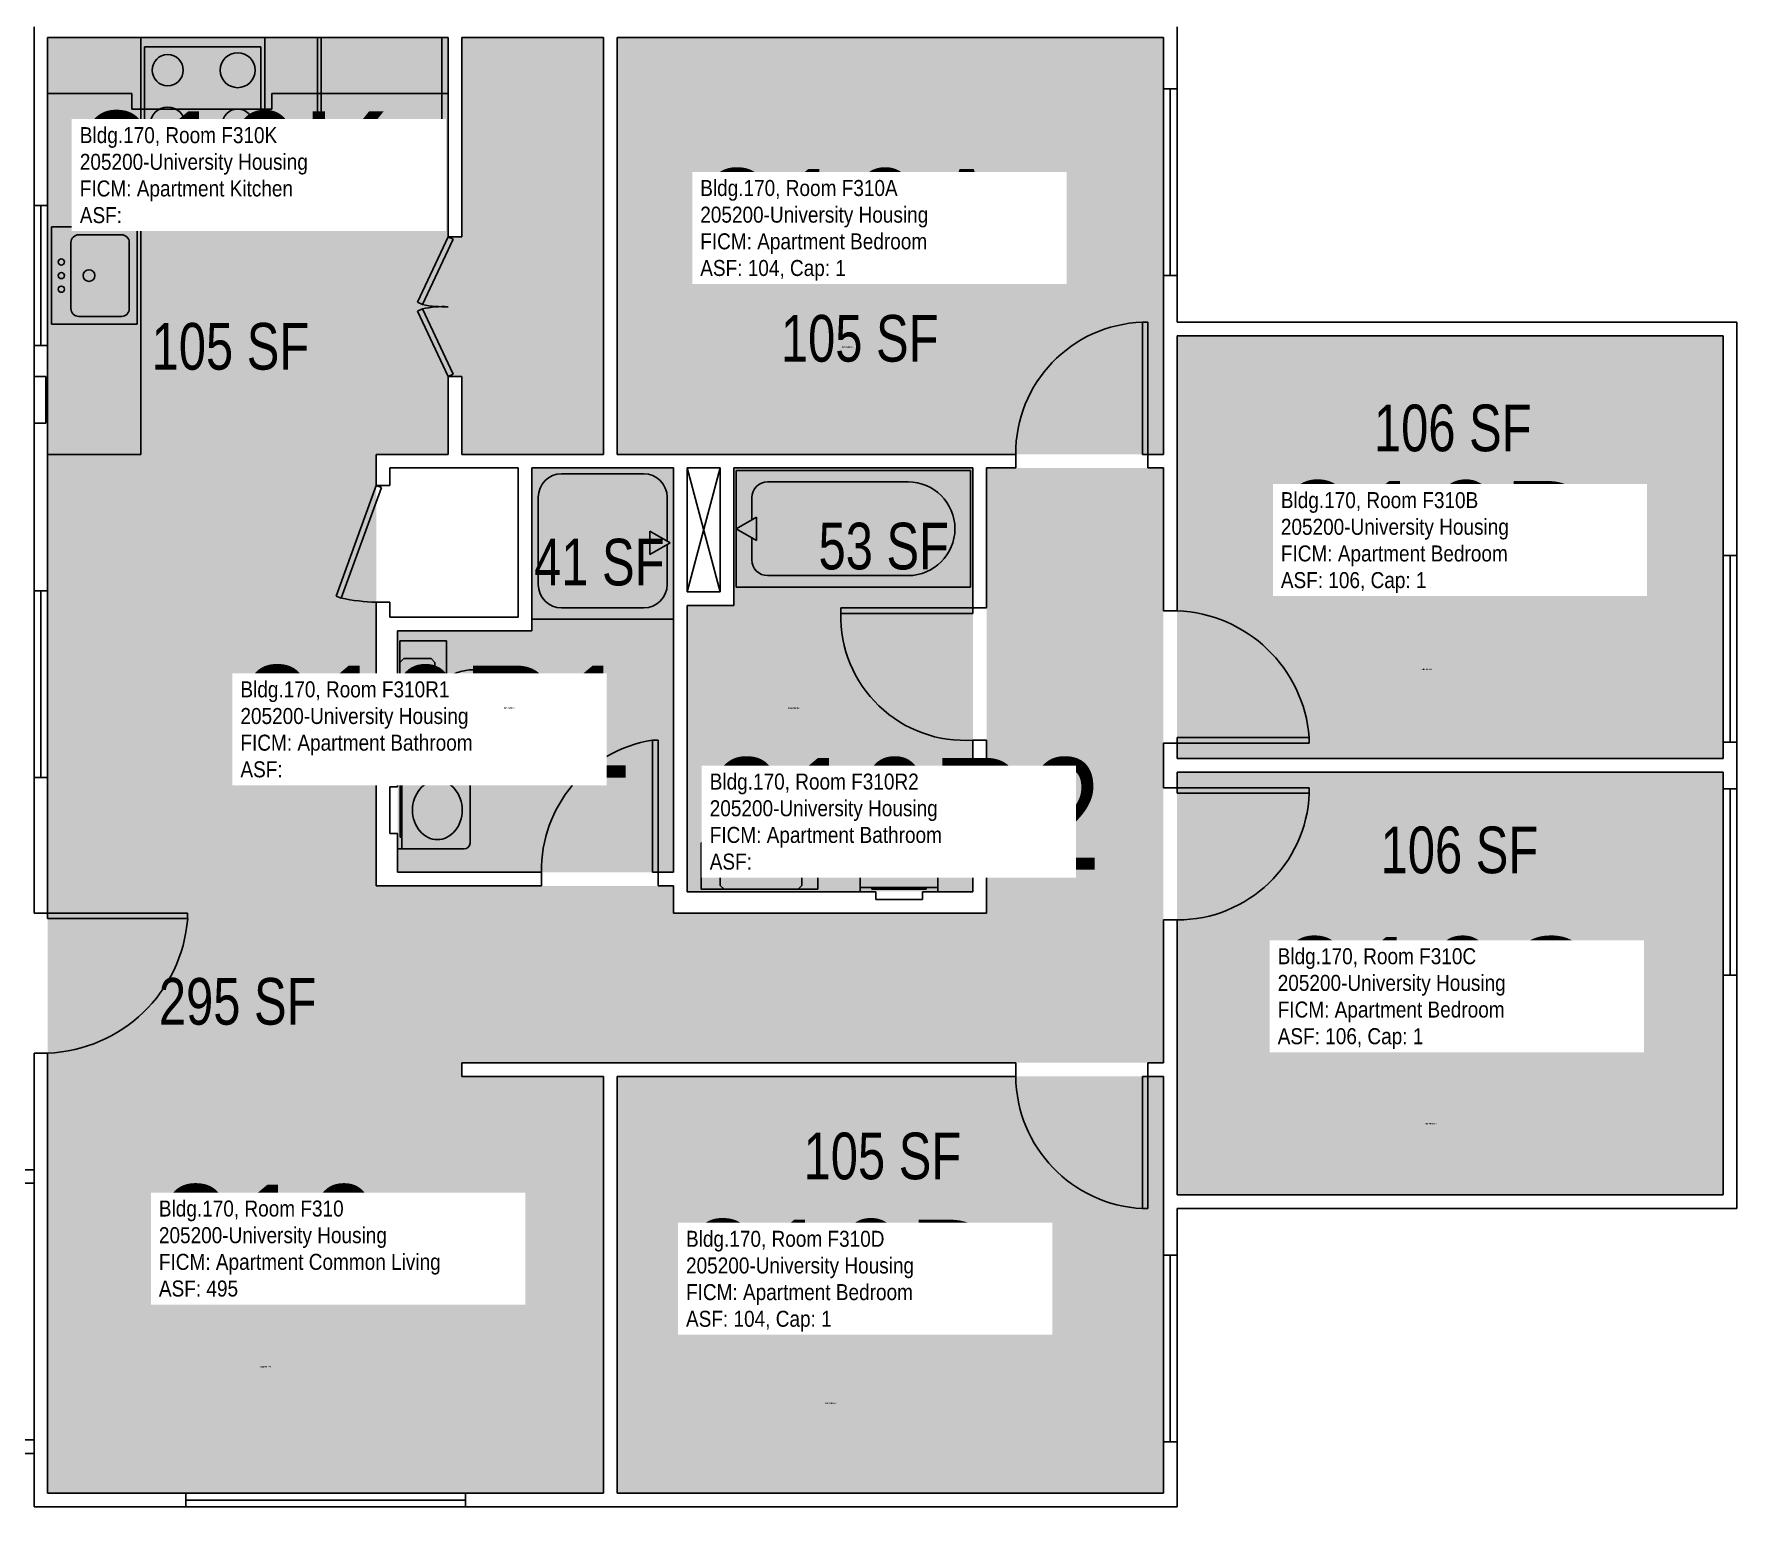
# Model space of a CAD drawing. Header units: inches. Extents: x -56 to 1185, y -144 to 3121.
# Drawn here: x 447.5 to 885.5, y -1.8 to 377.1 of the extents above; entities that cross this region are included whole.
import ezdxf
from ezdxf.enums import TextEntityAlignment as Align

# ---------------------------------------------------------------- set-up
doc = ezdxf.new("R2010")
doc.units = ezdxf.units.IN
doc.header["$LTSCALE"] = 10
doc.header["$MEASUREMENT"] = 0
for name, color, linetype in [('A-DOOR', 2, 'CONTINUOUS'), ('A-FLOR', 3, 'CONTINUOUS'), ('A-GLAZ', 1, 'CONTINUOUS'), ('A-IDEN-RNUM', 7, 'CONTINUOUS'), ('A-IDEN-SNUM', 4, 'CONTINUOUS'), ('A-IDEN-VNUM', 4, 'CONTINUOUS'), ('A-WALL', 5, 'CONTINUOUS'), ('AREA-TEXT', 3, 'CONTINUOUS'), ('P-SANR-FIXT', 2, 'CONTINUOUS'), ('Rooms-Category-Color', 7, 'CONTINUOUS'), ('Rooms-College-Color', 7, 'CONTINUOUS'), ('Rooms-Department-Color', 7, 'CONTINUOUS'), ('Rooms-Division-Color', 7, 'CONTINUOUS'), ('Rooms-Information', 7, 'CONTINUOUS')]:
    doc.layers.add(name, color=color, linetype=linetype)
doc.styles.add('CP_AREA', font='arial.ttf', dxfattribs={"height": 15})
doc.styles.add('CP_ROOMSNUMBER', font='arial.ttf', dxfattribs={"height": 1})
doc.styles.add('CP_ROOMVNUMBER', font='arial.ttf', dxfattribs={"width": 0.85, "height": 0.075})

msp = doc.modelspace()

# ---------------------------------------------------------------- hatches: boundary and pattern name
at = {"layer": 'Rooms-Category-Color', "true_color": 0x728ef3}
for points in [[(594.01, 376.25), (594.01, 269), (557.52, 269), (557.52, 289), (554.01, 289), (554.01, 269), (451.01, 269), (451.01, 376.25), (554.01, 376.25), (554.01, 325), (557.51, 325), (557.51, 376.25)], [(738.02, 269), (738.02, 376.25), (597.52, 376.25), (597.52, 269)], [(741.52, 190.75), (741.52, 299.5), (882.02, 299.5), (882.02, 190.75)], [(738.01, 265.5), (738.01, 112.5), (557.51, 112.5), (557.51, 109), (594.01, 109), (594.01, 1.75), (451.01, 1.75), (451.01, 269), (535.52, 269), (535.52, 158), (612.01, 158), (612.01, 151), (692.51, 150.99), (692.51, 265.5)], [(612.01, 265.5), (612.01, 161.5), (541.02, 161.5), (541.02, 223.63), (575.51, 223.63), (575.51, 265.5)], [(689.01, 265.5), (689.01, 156.62), (615.51, 156.5), (615.52, 230.12), (627.51, 230.12), (627.51, 265.5)], [(741.52, 78.5), (741.52, 187.25), (882.02, 187.25), (882.02, 78.5)], [(597.52, 109), (597.52, 1.75), (738.02, 1.75), (738.02, 109)]]:
    msp.add_hatch(color=171, dxfattribs=at).paths.add_polyline_path(points)
at = {"layer": 'Rooms-College-Color', "true_color": 0xadadad}
for points in [[(594.01, 376.25), (594.01, 269), (557.52, 269), (557.52, 289), (554.01, 289), (554.01, 269), (451.01, 269), (451.01, 376.25), (554.01, 376.25), (554.01, 325), (557.51, 325), (557.51, 376.25)], [(738.02, 269), (738.02, 376.25), (597.52, 376.25), (597.52, 269)], [(741.52, 190.75), (741.52, 299.5), (882.02, 299.5), (882.02, 190.75)], [(738.01, 265.5), (738.01, 112.5), (557.51, 112.5), (557.51, 109), (594.01, 109), (594.01, 1.75), (451.01, 1.75), (451.01, 269), (535.52, 269), (535.52, 158), (612.01, 158), (612.01, 151), (692.51, 150.99), (692.51, 265.5)], [(612.01, 265.5), (612.01, 161.5), (541.02, 161.5), (541.02, 223.63), (575.51, 223.63), (575.51, 265.5)], [(689.01, 265.5), (689.01, 156.62), (615.51, 156.5), (615.52, 230.12), (627.51, 230.12), (627.51, 265.5)], [(741.52, 78.5), (741.52, 187.25), (882.02, 187.25), (882.02, 78.5)], [(597.52, 109), (597.52, 1.75), (738.02, 1.75), (738.02, 109)]]:
    msp.add_hatch(color=253, dxfattribs=at).paths.add_polyline_path(points)
at = {"layer": 'Rooms-Department-Color', "true_color": 0x604aed}
for points in [[(594.01, 376.25), (594.01, 269), (557.52, 269), (557.52, 289), (554.01, 289), (554.01, 269), (451.01, 269), (451.01, 376.25), (554.01, 376.25), (554.01, 325), (557.51, 325), (557.51, 376.25)], [(738.02, 269), (738.02, 376.25), (597.52, 376.25), (597.52, 269)], [(741.52, 190.75), (741.52, 299.5), (882.02, 299.5), (882.02, 190.75)], [(738.01, 265.5), (738.01, 112.5), (557.51, 112.5), (557.51, 109), (594.01, 109), (594.01, 1.75), (451.01, 1.75), (451.01, 269), (535.52, 269), (535.52, 158), (612.01, 158), (612.01, 151), (692.51, 150.99), (692.51, 265.5)], [(612.01, 265.5), (612.01, 161.5), (541.02, 161.5), (541.02, 223.63), (575.51, 223.63), (575.51, 265.5)], [(689.01, 265.5), (689.01, 156.62), (615.51, 156.5), (615.52, 230.12), (627.51, 230.12), (627.51, 265.5)], [(741.52, 78.5), (741.52, 187.25), (882.02, 187.25), (882.02, 78.5)], [(597.52, 109), (597.52, 1.75), (738.02, 1.75), (738.02, 109)]]:
    msp.add_hatch(color=173, dxfattribs=at).paths.add_polyline_path(points)
at = {"layer": 'Rooms-Division-Color', "true_color": 0x604aed}
for points in [[(594.01, 376.25), (594.01, 269), (557.52, 269), (557.52, 289), (554.01, 289), (554.01, 269), (451.01, 269), (451.01, 376.25), (554.01, 376.25), (554.01, 325), (557.51, 325), (557.51, 376.25)], [(738.02, 269), (738.02, 376.25), (597.52, 376.25), (597.52, 269)], [(741.52, 190.75), (741.52, 299.5), (882.02, 299.5), (882.02, 190.75)], [(738.01, 265.5), (738.01, 112.5), (557.51, 112.5), (557.51, 109), (594.01, 109), (594.01, 1.75), (451.01, 1.75), (451.01, 269), (535.52, 269), (535.52, 158), (612.01, 158), (612.01, 151), (692.51, 150.99), (692.51, 265.5)], [(612.01, 265.5), (612.01, 161.5), (541.02, 161.5), (541.02, 223.63), (575.51, 223.63), (575.51, 265.5)], [(689.01, 265.5), (689.01, 156.62), (615.51, 156.5), (615.52, 230.12), (627.51, 230.12), (627.51, 265.5)], [(741.52, 78.5), (741.52, 187.25), (882.02, 187.25), (882.02, 78.5)], [(597.52, 109), (597.52, 1.75), (738.02, 1.75), (738.02, 109)]]:
    msp.add_hatch(color=173, dxfattribs=at).paths.add_polyline_path(points)

# ---------------------------------------------------------------- linework, layer by layer
at = {"layer": 'A-DOOR'}
for p, q in [((554.01, 325), (546.13, 308.15)), ((547.41, 307.55), (555.29, 324.4)), ((555.29, 324.4), (554.01, 325)), ((546.13, 308.15), (547.41, 307.55)), ((546.13, 305.84), (547.41, 306.44)), ((554.01, 289), (546.13, 305.84)), ((547.41, 306.44), (555.29, 289.6)), ((732.6, 303), (732.6, 269)), ((734.01, 303), (732.6, 303)), ((734.01, 269), (734.01, 303)), ((555.29, 289.6), (554.01, 289)), ((732.6, 269), (734.01, 269)), ((535.51, 261), (525.21, 232.52)), ((526.54, 232.04), (536.84, 260.52)), ((536.84, 260.52), (535.51, 261)), ((525.21, 232.52), (526.54, 232.04)), ((655.01, 229.5), (655.01, 228.08)), ((689.01, 229.5), (655.01, 229.5)), ((655.01, 228.08), (689.01, 228.08)), ((689.01, 228.08), (689.01, 229.5)), ((606.6, 195.5), (606.6, 161.5)), ((608.01, 195.5), (606.6, 195.5)), ((608.01, 161.5), (608.01, 195.5)), ((775.51, 196.16), (741.51, 196.16)), ((741.51, 196.16), (741.51, 194.75)), ((741.51, 194.75), (775.51, 194.75)), ((775.51, 194.75), (775.51, 196.16)), ((741.51, 183.25), (775.51, 183.25)), ((741.51, 181.83), (741.51, 183.25)), ((775.51, 181.83), (741.51, 181.83)), ((775.51, 183.25), (775.51, 181.83)), ((606.6, 161.5), (608.01, 161.5)), ((451.01, 151), (487.01, 151)), ((451.01, 149.58), (451.01, 151)), ((487.01, 149.58), (451.01, 149.58)), ((487.01, 151), (487.01, 149.58)), ((732.6, 75), (732.6, 109)), ((732.6, 109), (734.01, 109)), ((734.01, 109), (734.01, 75)), ((734.01, 75), (732.6, 75))]:
    msp.add_line(p, q, dxfattribs=at)
for centre, radius, start, end in [((552.85, 332.67), 25.7, 257.7951, 272.6003), ((552.85, 281.32), 25.7, 87.3997, 102.2049), ((733.78, 269.25), 33.77, 92.005, 180.4328), ((536.44, 277.53), 46.56, 257.7303, 268.8634), ((686.89, 227.31), 31.88, 178.6169, 273.8208), ((740.19, 193.34), 35.43, 4.5723, 87.8654), ((611.86, 162.06), 33.85, 98.9487, 180.9447), ((741.56, 183.23), 33.98, 269.9173, 357.6449), ((449.54, 152.56), 37.6, 272.2523, 355.4481), ((734.39, 109.33), 34.38, 180.5585, 267.0038)]:
    msp.add_arc(centre, radius, start, end, dxfattribs=at)
at = {"layer": 'A-FLOR'}
for p, q in [((624.01, 265.51), (615.51, 233.62)), ((624.01, 233.62), (615.51, 265.5))]:
    msp.add_line(p, q, dxfattribs=at)
at = {"layer": 'A-GLAZ'}
for p, q in [((738.01, 363), (738.01, 315)), ((739.76, 315), (739.76, 363)), ((741.51, 363), (741.51, 315)), ((447.51, 297), (447.51, 333)), ((449.26, 297), (449.26, 333)), ((451.01, 297), (451.01, 333)), ((882.01, 195), (882.01, 243)), ((883.76, 195), (883.76, 243)), ((885.51, 195), (885.51, 243)), ((447.51, 185.87), (447.51, 233.87)), ((449.26, 185.87), (449.26, 233.87)), ((451.01, 185.87), (451.01, 233.87)), ((882.01, 135), (882.01, 183)), ((883.76, 135), (883.76, 183)), ((885.51, 135), (885.51, 183)), ((738.01, 15), (738.01, 63)), ((739.76, 15), (739.76, 63)), ((741.51, 15), (741.51, 63)), ((486.51, 1.75), (558.51, 1.75)), ((486.51, 0), (558.51, 0)), ((486.51, -1.75), (558.51, -1.75))]:
    msp.add_line(p, q, dxfattribs=at)
at = {"layer": 'A-WALL'}
for p, q in [((447.51, 379), (447.51, 333)), ((741.51, 379), (741.51, 363)), ((554.01, 376.25), (451.01, 376.25)), ((451.01, 376.25), (451.01, 333)), ((554.01, 376.25), (554.01, 325)), ((594.01, 376.25), (557.51, 376.25)), ((557.51, 376.25), (557.51, 325)), ((594.01, 376.25), (594.01, 269)), ((738.01, 376.25), (597.51, 376.25)), ((597.51, 376.25), (597.51, 269)), ((738.01, 376.25), (738.01, 363)), ((741.51, 363), (738.01, 363)), ((451.01, 333), (447.51, 333)), ((557.51, 325), (554.01, 325)), ((741.51, 315), (738.01, 315)), ((738.01, 315), (738.01, 302)), ((741.51, 315), (741.51, 303)), ((738.01, 304), (738.01, 269)), ((885.51, 303), (741.51, 303)), ((885.51, 303), (885.51, 243)), ((882.01, 299.5), (741.51, 299.5)), ((741.51, 299.5), (741.51, 228.75)), ((882.01, 299.5), (882.01, 243)), ((451.01, 297), (447.51, 297)), ((447.51, 297), (447.51, 289)), ((451.01, 297), (451.01, 269)), ((447.51, 289), (447.51, 277)), ((450.51, 289), (447.51, 289)), ((450.51, 289), (450.51, 277)), ((557.51, 289), (554.01, 289)), ((554.01, 289), (554.01, 269)), ((557.51, 289), (557.51, 269)), ((447.51, 277), (447.51, 233.87)), ((450.51, 277), (447.51, 277)), ((451.01, 269), (451.01, 233.87)), ((535.51, 261), (535.51, 269)), ((554.01, 269), (535.51, 269)), ((594.01, 269), (557.51, 269)), ((700.01, 269), (597.51, 269)), ((700.01, 269), (700.01, 265.5)), ((734.01, 269), (734.01, 265.5)), ((738.01, 269), (734.01, 269)), ((539.01, 261), (539.01, 265.5)), ((572.01, 265.5), (539.01, 265.5)), ((572.01, 227.12), (572.01, 265.5)), ((575.51, 223.62), (575.51, 265.5)), ((612.01, 265.5), (575.51, 265.5)), ((612.01, 265.5), (612.01, 161.5)), ((615.51, 233.62), (615.51, 265.5)), ((624.01, 265.5), (615.51, 265.5)), ((624.01, 233.62), (624.01, 265.5)), ((627.51, 230.12), (627.51, 265.5)), ((689.01, 265.5), (627.51, 265.5)), ((689.01, 229.5), (689.01, 265.5)), ((692.51, 265.5), (692.51, 229.5)), ((700.01, 265.5), (692.51, 265.5)), ((738.01, 265.5), (734.01, 265.5)), ((738.01, 265.5), (738.01, 228.75)), ((539.01, 261), (535.51, 261)), ((882.01, 243), (885.51, 243)), ((447.51, 233.87), (451.01, 233.87)), ((624.01, 233.62), (615.51, 233.62)), ((539.01, 231), (535.51, 231)), ((535.51, 158), (535.51, 231)), ((539.01, 227.12), (539.01, 231)), ((615.51, 230.12), (615.51, 156.5)), ((627.51, 230.12), (615.51, 230.12)), ((689.01, 229.5), (692.51, 229.5)), ((741.51, 228.75), (738.01, 228.75)), ((539.01, 227.12), (572.01, 227.12)), ((541.01, 183.5), (541.01, 223.62)), ((541.01, 223.62), (575.51, 223.62)), ((689.01, 195.5), (692.51, 195.5)), ((689.01, 156.5), (689.01, 195.5)), ((692.51, 195.5), (692.51, 151)), ((741.51, 194.75), (738.01, 194.75)), ((738.01, 183.25), (738.01, 194.75)), ((741.51, 190.75), (741.51, 194.75)), ((882.01, 195), (882.01, 190.75)), ((882.01, 195), (885.51, 195)), ((885.51, 195), (885.51, 183)), ((882.01, 190.75), (741.51, 190.75)), ((447.51, 185.87), (451.01, 185.87)), ((447.51, 185.87), (447.51, 151)), ((451.01, 185.87), (451.01, 151)), ((741.51, 187.25), (741.51, 183.25)), ((882.01, 187.25), (741.51, 187.25)), ((882.01, 187.25), (882.01, 183)), ((541.01, 183.5), (539.01, 183.5)), ((539.01, 183.5), (539.01, 171.5)), ((741.51, 183.25), (738.01, 183.25)), ((882.01, 183), (885.51, 183)), ((541.01, 171.5), (539.01, 171.5)), ((541.01, 161.5), (541.01, 171.5)), ((535.51, 158), (578.01, 158)), ((541.01, 161.5), (578.01, 161.5)), ((578.01, 161.5), (578.01, 158)), ((608.01, 161.5), (612.01, 161.5)), ((608.01, 161.5), (608.01, 158)), ((612.01, 158), (608.01, 158)), ((612.01, 158), (612.01, 151)), ((615.51, 156.5), (664.01, 156.5)), ((664.01, 156.5), (664.01, 154.5)), ((664.01, 154.5), (676.01, 154.5)), ((689.01, 156.5), (676.01, 156.5)), ((676.01, 156.5), (676.01, 154.5)), ((451.01, 151), (447.51, 151)), ((692.51, 151), (612.01, 151)), ((741.51, 149.25), (738.01, 149.25)), ((738.01, 149.25), (738.01, 112.5)), ((741.51, 149.25), (741.51, 78.5)), ((882.01, 135), (882.01, 78.5)), ((882.01, 135), (885.51, 135)), ((885.51, 135), (885.51, 75)), ((447.51, -1.75), (447.51, 115)), ((451.01, 115), (447.51, 115)), ((451.01, 1.75), (451.01, 115)), ((557.51, 112.5), (557.51, 109)), ((700.01, 112.5), (557.51, 112.5)), ((700.01, 109), (700.01, 112.5)), ((738.01, 112.5), (734.01, 112.5)), ((734.01, 109), (734.01, 112.5)), ((594.01, 109), (557.51, 109)), ((594.01, 109), (594.01, 1.75)), ((597.51, 109), (597.51, 1.75)), ((700.01, 109), (597.51, 109)), ((738.01, 109), (734.01, 109)), ((738.01, 109), (738.01, 76)), ((415.52, 85), (447.51, 85)), ((415.52, 81.5), (447.51, 81.5)), ((738.01, 63), (738.01, 76)), ((882.01, 78.5), (741.51, 78.5)), ((741.51, 63), (741.51, 75)), ((885.51, 75), (741.51, 75)), ((741.51, 63), (738.01, 63)), ((381.52, 15.5), (447.51, 15.5)), ((738.01, 1.75), (738.01, 15)), ((741.51, 15), (738.01, 15)), ((741.51, -1.75), (741.51, 15)), ((381.52, 12), (447.51, 12)), ((486.51, 1.75), (451.01, 1.75)), ((486.51, 1.75), (486.51, -1.75)), ((558.51, 1.75), (558.51, -1.75)), ((594.01, 1.75), (558.51, 1.75)), ((738.01, 1.75), (597.51, 1.75)), ((486.51, -1.75), (447.51, -1.75)), ((741.51, -1.75), (558.51, -1.75))]:
    msp.add_line(p, q, dxfattribs=at)
at = {"layer": 'P-SANR-FIXT'}
for p, q in [((475.01, 376.25), (475.01, 269)), ((475.88, 347.83), (475.88, 373.83)), ((475.88, 373.83), (505.88, 373.83)), ((505.88, 373.83), (505.88, 347.83)), ((506.88, 352.25), (506.88, 376.25)), ((520.39, 352.25), (520.39, 376.25)), ((521.39, 376.25), (521.39, 348.75)), ((552.39, 376.25), (521.39, 376.25)), ((552.39, 348.75), (552.39, 376.25)), ((472.64, 361.83), (451.01, 361.83)), ((472.64, 361.83), (472.64, 357.83)), ((508.64, 361.83), (508.64, 357.83)), ((508.64, 361.83), (554.01, 361.83)), ((508.64, 357.83), (472.64, 357.83)), ((520.39, 352.25), (506.88, 352.25)), ((521.39, 351), (552.39, 351)), ((505.88, 347.83), (475.88, 347.83)), ((521.39, 348.75), (552.39, 348.75)), ((452.01, 302.5), (452.01, 327.5)), ((452.01, 327.5), (474.01, 327.5)), ((459.01, 325.5), (470.01, 325.5)), ((474.01, 327.5), (474.01, 302.5)), ((457.01, 306.5), (457.01, 323.5)), ((472.01, 323.5), (472.01, 306.5)), ((452.01, 302.5), (474.01, 302.5)), ((459.01, 304.5), (470.01, 304.5)), ((475.01, 269), (451.01, 269)), ((583.18, 264), (604.35, 264)), ((628.14, 264.87), (628.14, 234.87)), ((628.14, 264.87), (688.39, 264.87)), ((688.39, 264.87), (688.39, 234.87)), ((672.32, 261.92), (636.17, 261.92)), ((577.18, 258), (577.18, 235.5)), ((610.35, 246.69), (610.35, 258)), ((632.15, 257.91), (632.15, 252.19)), ((633.33, 252.87), (628.14, 249.87)), ((628.14, 249.87), (633.33, 246.87)), ((633.33, 246.87), (633.33, 252.87)), ((605.92, 249.25), (611.12, 246.25)), ((605.92, 243.25), (605.92, 249.25)), ((611.12, 246.25), (605.92, 243.25)), ((610.35, 235.5), (610.35, 245.8)), ((632.15, 247.55), (632.15, 241.84)), ((636.17, 237.82), (672.32, 237.82)), ((628.14, 234.87), (688.39, 234.87)), ((583.18, 229.5), (604.35, 229.5)), ((612.01, 226.62), (575.51, 226.62)), ((541.61, 221), (541.61, 191)), ((553.61, 221), (541.61, 221)), ((553.61, 191), (553.61, 221)), ((542.61, 216.5), (541.61, 215.5)), ((541.61, 215.5), (541.61, 196.5)), ((549.61, 216.5), (542.61, 216.5)), ((550.61, 215.5), (549.61, 216.5)), ((550.61, 212), (550.61, 215.5)), ((549.63, 208.55), (550.61, 212)), ((549.61, 203.5), (549.61, 208.44)), ((550.61, 200), (549.61, 203.5)), ((550.61, 196.67), (550.61, 200)), ((541.61, 196.5), (542.61, 195.5)), ((542.61, 195.5), (549.61, 195.5)), ((549.61, 195.5), (550.49, 196.38)), ((541.61, 191), (553.61, 191)), ((558.14, 187.5), (541.01, 187.5)), ((542.14, 184.5), (541.64, 184.5)), ((541.64, 184.5), (541.64, 170.5)), ((542.14, 187.5), (542.14, 170.5)), ((542.14, 167.5), (542.14, 187.5)), ((559.64, 169), (559.64, 186)), ((660.01, 173.62), (660.01, 156.5)), ((678.51, 175.12), (661.51, 175.12)), ((680.01, 173.62), (680.01, 156.5)), ((558.14, 167.5), (541.01, 167.5)), ((542.14, 170.5), (541.64, 170.5)), ((649.14, 169.12), (619.14, 169.12)), ((619.14, 169.12), (619.14, 157.12)), ((649.14, 157.12), (649.14, 169.12)), ((624.01, 164.95), (624.01, 158.12)), ((625.01, 166.12), (624.14, 165.25)), ((628.51, 166.12), (625.01, 166.12)), ((631.96, 165.14), (628.51, 166.12)), ((636.95, 165.12), (632.07, 165.12)), ((640.51, 166.12), (637.07, 165.14)), ((643.84, 166.12), (640.51, 166.12)), ((645.01, 165.12), (644.14, 166)), ((645.01, 158.12), (645.01, 165.12)), ((624.01, 158.12), (625.01, 157.12)), ((644.01, 157.12), (645.01, 158.12)), ((619.14, 157.12), (649.14, 157.12)), ((625.01, 157.12), (644.01, 157.12)), ((680.01, 157.62), (660.01, 157.62)), ((660.01, 157.62), (677.01, 157.62)), ((663.01, 157.62), (663.01, 157.12)), ((663.01, 157.12), (677.01, 157.12)), ((677.01, 157.62), (677.01, 157.12))]:
    msp.add_line(p, q, dxfattribs=at)
for centre, radius in [((499.88, 367.83), 4.5), ((481.88, 367.83), 4), ((481.88, 353.83), 4.5), ((499.88, 353.83), 4), ((454.51, 318.5), 0.791), ((454.51, 315), 0.791), ((461.64, 315), 1.5), ((454.51, 311.5), 0.791)]:
    msp.add_circle(centre, radius, dxfattribs=at)
for centre, radius, start, end in [((459.01, 323.5), 2, 90, 180), ((470.01, 323.5), 2, 0, 90), ((459.01, 306.5), 2, 180, 270), ((470.01, 306.5), 2, 270, 0), ((583.18, 258), 6, 90, 180), ((604.35, 258), 6, 0, 90), ((636.17, 257.91), 4.02, 90, 180), ((672.32, 249.87), 12.05, 270, 90), ((636.17, 241.84), 4.02, 180, 270), ((583.18, 235.5), 6, 180, 270), ((604.35, 235.5), 6, 270, 0), ((558.86, 205.29), 7.89, 129.4725, 153.2988), ((559.78, 204.17), 9.33, 108.8354, 129.4725), ((560.38, 202.42), 11.18, 90, 108.8354), ((560.94, 205.07), 8.55, 71.1646, 93.7754), ((560.4, 203.47), 10.24, 50.5275, 71.1646), ((561.89, 205.29), 7.89, 26.7012, 50.5275), ((550.03, 208.44), 0.418, 164.0546, 180), ((557.45, 206), 6.3, 153.2988, 180), ((557.45, 206), 6.3, 180, 206.7012), ((563.31, 206), 6.3, 0, 26.7012), ((563.31, 206), 6.3, 333.2988, 0), ((558.86, 206.71), 7.89, 206.7012, 230.5275), ((561.89, 206.71), 7.89, 309.4725, 333.2988), ((559.78, 207.82), 9.33, 230.5275, 251.1646), ((560.38, 209.57), 11.18, 251.1646, 270), ((560.38, 209.57), 11.18, 270, 288.8354), ((560.98, 207.82), 9.33, 288.8354, 309.4725), ((550.19, 196.67), 0.418, 315, 0), ((551.76, 178.62), 6.59, 116.1916, 139.8991), ((551.24, 179.68), 5.42, 90, 116.1916), ((551.24, 179.68), 5.42, 63.8084, 90), ((550.72, 178.62), 6.59, 40.1009, 63.8084), ((558.14, 186), 1.5, 0, 90), ((635.22, 177.4), 7.89, 116.7012, 140.5275), ((634.51, 178.82), 6.3, 90, 116.7012), ((634.51, 178.82), 6.3, 63.2988, 90), ((633.8, 177.4), 7.89, 39.4725, 63.2988), ((553.84, 177.5), 9, 160.7706, 180), ((552.57, 177.94), 7.65, 139.8991, 160.7706), ((549.91, 177.94), 7.65, 19.2294, 40.1009), ((548.64, 177.5), 9, 0, 19.2294), ((637.04, 175.91), 10.24, 140.5275, 161.1646), ((632.69, 176.49), 9.33, 18.8354, 39.4725), ((553.84, 177.5), 9, 180, 199.2294), ((548.64, 177.5), 9, 340.7706, 0), ((635.44, 176.45), 8.55, 161.1646, 183.7754), ((638.09, 175.89), 11.18, 180, 198.8354), ((630.94, 175.89), 11.18, 0, 18.8354), ((630.94, 175.89), 11.18, 341.1646, 0), ((552.57, 177.05), 7.65, 199.2294, 220.1009), ((551.76, 176.37), 6.59, 220.1009, 243.8084), ((550.72, 176.37), 6.59, 296.1916, 319.8991), ((549.91, 177.05), 7.65, 319.8991, 340.7706), ((636.34, 175.29), 9.33, 198.8354, 219.4725), ((632.69, 175.29), 9.33, 320.5275, 341.1646), ((661.51, 173.62), 1.5, 90, 180), ((668.89, 166.2), 6.59, 130.1009, 153.8084), ((669.57, 165.39), 7.65, 109.2294, 130.1009), ((670.01, 164.12), 9, 90, 109.2294), ((670.01, 164.12), 9, 70.7706, 90), ((670.46, 165.39), 7.65, 49.8991, 70.7706), ((671.14, 166.2), 6.59, 26.1916, 49.8991), ((678.51, 173.62), 1.5, 0, 90), ((551.24, 175.32), 5.42, 243.8084, 270), ((551.24, 175.32), 5.42, 270, 296.1916), ((558.14, 169), 1.5, 270, 0), ((635.22, 174.37), 7.89, 219.4725, 243.2988), ((634.51, 172.96), 6.3, 243.2988, 270), ((634.51, 172.96), 6.3, 270, 296.7012), ((633.8, 174.37), 7.89, 296.7012, 320.5275), ((667.83, 166.72), 5.42, 153.8084, 180), ((667.83, 166.72), 5.42, 180, 206.1916), ((672.19, 166.72), 5.42, 0, 26.1916), ((672.19, 166.72), 5.42, 333.8084, 0), ((624.43, 164.95), 0.418, 135, 180), ((632.07, 165.54), 0.418, 254.0546, 270), ((636.95, 165.54), 0.418, 270, 285.9454), ((643.84, 165.7), 0.418, 45, 90), ((668.89, 167.24), 6.59, 206.1916, 229.8991), ((669.57, 168.05), 7.65, 229.8991, 250.7706), ((670.46, 168.05), 7.65, 289.2294, 310.1009), ((671.14, 167.24), 6.59, 310.1009, 333.8084), ((670.01, 169.32), 9, 250.7706, 270), ((670.01, 169.32), 9, 270, 289.2294)]:
    msp.add_arc(centre, radius, start, end, dxfattribs=at)

# ---------------------------------------------------------------- texts
at = {"layer": 'A-IDEN-RNUM', "style": 'CP_ROOMSNUMBER'}
for s, rotation, p in [('0310-K0', 0.3482, (482.15, 341.84)), ('0310-A0', 0.236, (655.4, 296.45)), ('0310-B0', 0.2688, (804.19, 213.54)), ('0310-R1', 0.3482, (568.36, 203.58)), ('0310-R2', 0.3482, (641.44, 203.53)), ('0310-C0', 0.236, (805.43, 96.64)), ('0310-00', 0.2688, (505.64, 34.11)), ('0310-D0', 0.2688, (651, 24.71))]:
    msp.add_text(s, height=0.36, rotation=rotation, dxfattribs=at).set_placement(p)
at = {"layer": 'A-IDEN-SNUM', "style": 'CP_ROOMSNUMBER'}
for s, rotation, p in [('1700F310K0', 0.3482, (482.15, 341.84)), ('1700F310A0', 0.236, (655.4, 296.45)), ('1700F310B0', 0.2688, (804.19, 213.54)), ('1700F310R1', 0.3482, (568.36, 203.58)), ('1700F310R2', 0.3482, (641.44, 203.53)), ('1700F310C0', 0.236, (805.43, 96.64)), ('1700F31000', 0.2688, (505.64, 34.11)), ('1700F310D0', 0.2688, (651, 24.71))]:
    msp.add_text(s, height=0.36, rotation=rotation, dxfattribs=at).set_placement(p)
at = {"layer": 'A-IDEN-VNUM', "style": 'CP_ROOMVNUMBER', "width": 0.85}
for s, p in [('310K', (459.28, 328.43)), ('310A', (618.86, 313.65)), ('310B', (768.2, 233.36)), ('310R1', (500.59, 185.87)), ('310R2', (621.3, 162.14)), ('310C', (767.39, 116.04)), ('310', (479.62, 52.32)), ('310D', (615.2, 43.35))]:
    msp.add_text(s, height=28.8, dxfattribs=at).set_placement(p)
at = {"layer": 'AREA-TEXT', "style": 'CP_AREA', "width": 0.75}
for s, p in [('105 SF', (498.01, 296.8)), ('105 SF', (659.87, 298.86)), ('106 SF', (812.41, 275.81)), ('53 SF', (666.06, 245.42)), ('41 SF', (592.89, 241.3)), ('106 SF', (814.13, 167.26)), ('295 SF', (499.88, 128.31)), ('105 SF', (665.71, 88.53))]:
    msp.add_text(s, height=12, dxfattribs=at).set_placement(p, align=Align.MIDDLE_CENTER)

# ---------------------------------------------------------------- next in the draw order: texts
at = {"layer": 'Rooms-Information', "char_height": 4.1143, "width": 92.16, "attachment_point": 7, "style": 'CP_ROOMVNUMBER', "bg_fill": 3, "box_fill_scale": 1.5, "bg_fill_color": 256, "bg_fill_true_color": 13158600, "bg_fill_transparency": 0}
for s, insert in [('Bldg.170, Room F310K^M^J205200-University Housing^M^JFICM: Apartment Kitchen^M^JASF: ', (459.28, 328.43)), ('Bldg.170, Room F310A^M^J205200-University Housing^M^JFICM: Apartment Bedroom^M^JASF: 104, Cap: 1', (618.86, 313.65)), ('Bldg.170, Room F310B^M^J205200-University Housing^M^JFICM: Apartment Bedroom^M^JASF: 106, Cap: 1', (768.2, 233.36)), ('Bldg.170, Room F310R1^M^J205200-University Housing^M^JFICM: Apartment Bathroom^M^JASF: ', (500.59, 185.87)), ('Bldg.170, Room F310R2^M^J205200-University Housing^M^JFICM: Apartment Bathroom^M^JASF: ', (621.3, 162.14)), ('Bldg.170, Room F310C^M^J205200-University Housing^M^JFICM: Apartment Bedroom^M^JASF: 106, Cap: 1', (767.39, 116.04)), ('Bldg.170, Room F310^M^J205200-University Housing^M^JFICM: Apartment Common Living^M^JASF: 495', (479.62, 52.32)), ('Bldg.170, Room F310D^M^J205200-University Housing^M^JFICM: Apartment Bedroom^M^JASF: 104, Cap: 1', (615.2, 43.35))]:
    msp.add_mtext(s, dxfattribs=dict(at, insert=insert))

doc.saveas('drawing.dxf')
